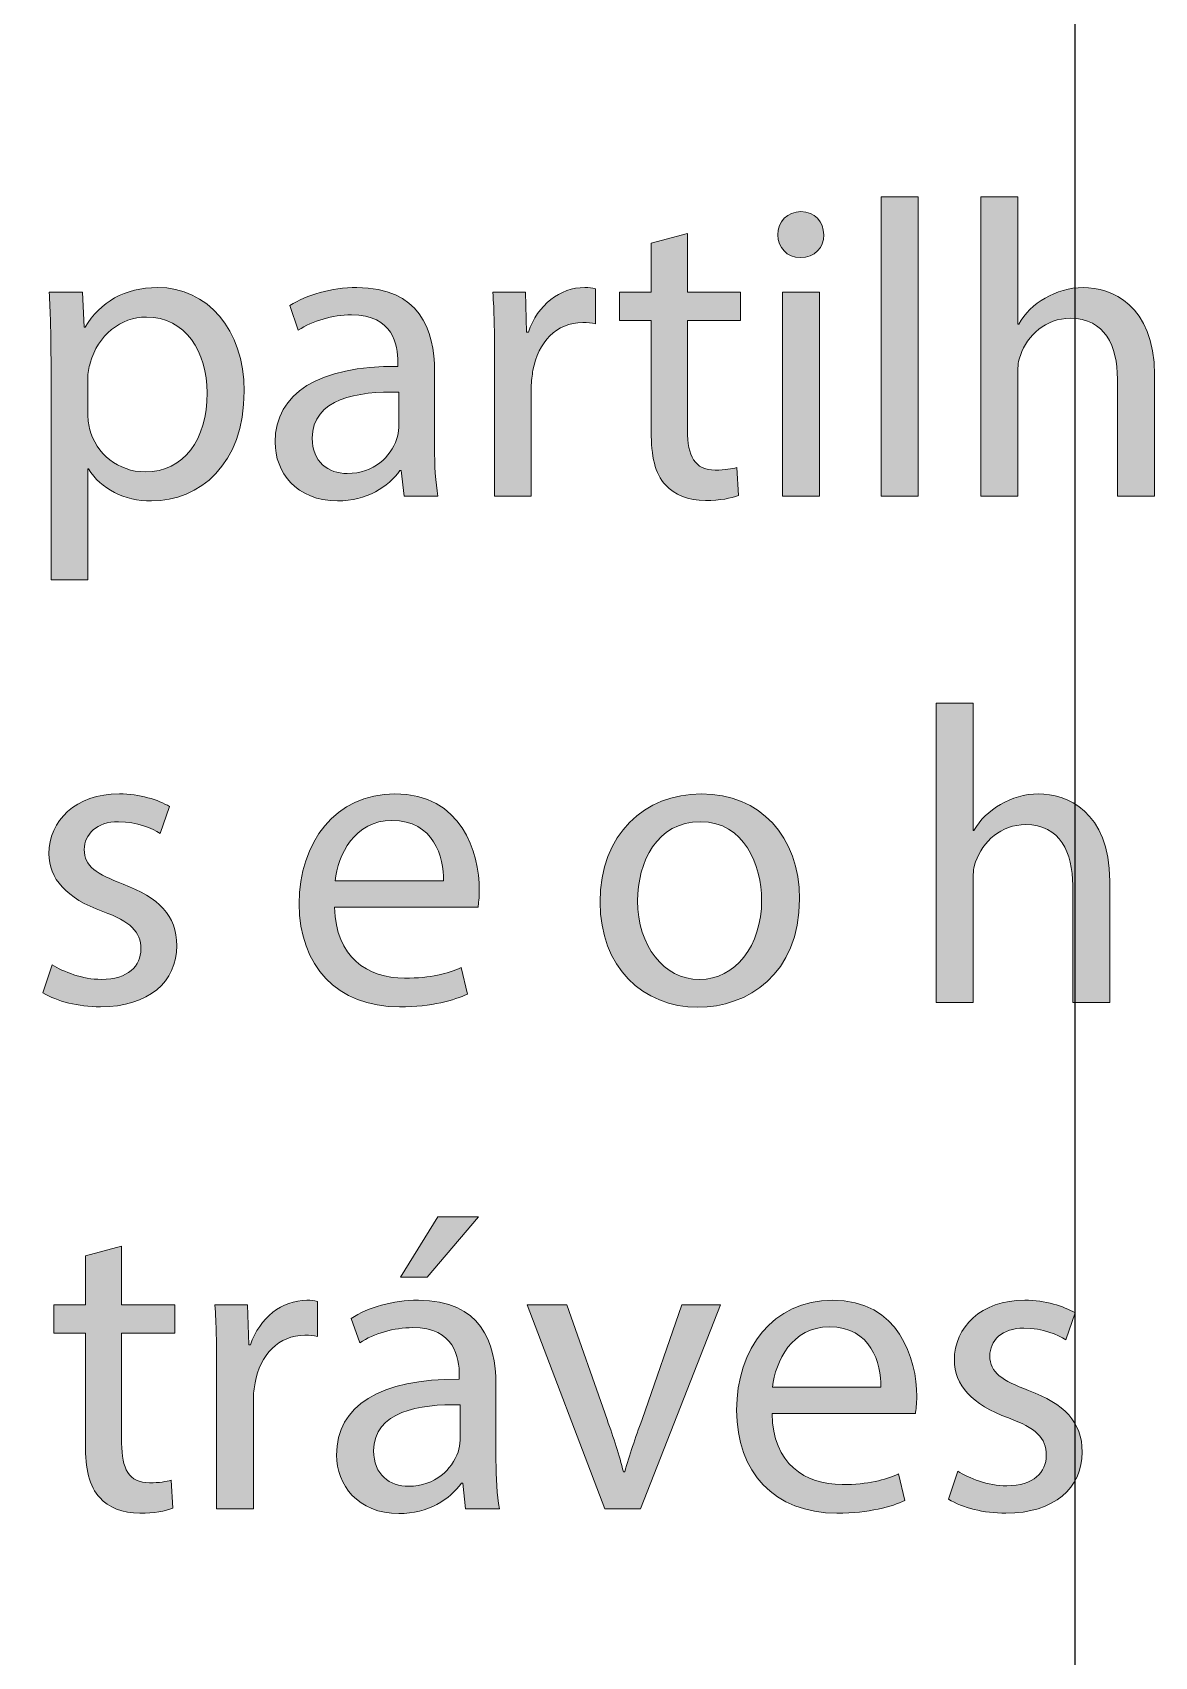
# Model space of a CAD drawing. Header units: inches. Extents: x -507 to 1392, y -754 to 68.
# Drawn here: x 656.26 to 682.85, y -323.64 to -285.15 of the extents above; entities that cross this region are included whole.
import ezdxf

# ---------------------------------------------------------------- set-up
doc = ezdxf.new("R2010")
doc.units = ezdxf.units.IN
doc.header["$MEASUREMENT"] = 0
doc.layers.add('back', color=7, linetype='Continuous')
picture_1 = doc.add_image_def('image69.png', size_in_pixel=(1129, 842))

# ---------------------------------------------------------------- blocks, each defined once
blk = doc.blocks.new('block 188')
at = {"layer": 'back'}
image = blk.add_image(picture_1, insert=(410, -466.684), size_in_units=(270.96, 202.08), dxfattribs=at)
blk = doc.blocks.new('block 192')
at = {"layer": 'back', "true_color": 0x231f20}
h = blk.add_hatch(color=250, dxfattribs=at)
h.dxf.hatch_style = 2
edge = h.paths.add_edge_path()
edge.add_spline(control_points=[(675.01, -289.944), (675.021, -290.244), (674.8, -290.484), (674.45, -290.484), (674.141, -290.484), (673.921, -290.244), (673.921, -289.944), (673.921, -289.635), (674.15, -289.395), (674.471, -289.395), (674.8, -289.395), (675.01, -289.635), (675.01, -289.944)], knot_values=[0, 0, 0, 0, 1, 1, 1, 2, 2, 2, 3, 3, 3, 4, 4, 4, 4], degree=3, periodic=1)
h.paths.add_polyline_path([(674.03, -296.141), (674.03, -291.304), (674.91, -291.304), (674.91, -296.141)])
h = blk.add_hatch(color=250, dxfattribs=at)
h.dxf.hatch_style = 2
h.paths.add_polyline_path([(676.37, -289.045), (677.25, -289.045), (677.25, -296.141), (676.37, -296.141)])
h = blk.add_hatch(color=250, dxfattribs=at)
h.dxf.hatch_style = 2
edge = h.paths.add_edge_path()
edge.add_spline(control_points=[(678.73, -289.045), (678.73, -289.045), (679.609, -289.045), (679.609, -289.045), (679.609, -289.045), (679.609, -292.063), (679.609, -292.063), (679.609, -292.063), (679.63, -292.063), (679.63, -292.063), (679.77, -291.813), (679.989, -291.594), (680.26, -291.444), (680.52, -291.294), (680.829, -291.194), (681.159, -291.194), (681.809, -291.194), (682.848, -291.594), (682.848, -293.263), (682.848, -293.263), (682.848, -296.141), (682.848, -296.141), (682.848, -296.141), (681.969, -296.141), (681.969, -296.141), (681.969, -296.141), (681.969, -293.363), (681.969, -293.363), (681.969, -292.583), (681.679, -291.923), (680.85, -291.923), (680.279, -291.923), (679.83, -292.323), (679.67, -292.803), (679.62, -292.923), (679.609, -293.053), (679.609, -293.223), (679.609, -293.223), (679.609, -296.141), (679.609, -296.141), (679.609, -296.141), (678.73, -296.141), (678.73, -296.141), (678.73, -296.141), (678.73, -289.045), (678.73, -289.045)], knot_values=[0, 0, 0, 0, 1, 1, 1, 2, 2, 2, 3, 3, 3, 4, 4, 4, 5, 5, 5, 6, 6, 6, 7, 7, 7, 8, 8, 8, 9, 9, 9, 10, 10, 10, 11, 11, 11, 12, 12, 12, 13, 13, 13, 14, 14, 14, 15, 15, 15, 15], degree=3, periodic=1)
h = blk.add_hatch(color=250, dxfattribs=at)
h.dxf.hatch_style = 2
edge = h.paths.add_edge_path()
edge.add_spline(control_points=[(671.78, -289.915), (671.78, -289.915), (671.78, -291.304), (671.78, -291.304), (671.78, -291.304), (673.039, -291.304), (673.039, -291.304), (673.039, -291.304), (673.039, -291.974), (673.039, -291.974), (673.039, -291.974), (671.78, -291.974), (671.78, -291.974), (671.78, -291.974), (671.78, -294.582), (671.78, -294.582), (671.78, -295.182), (671.95, -295.521), (672.439, -295.521), (672.67, -295.521), (672.84, -295.492), (672.949, -295.461), (672.949, -295.461), (672.989, -296.121), (672.989, -296.121), (672.819, -296.191), (672.55, -296.241), (672.21, -296.241), (671.8, -296.241), (671.47, -296.111), (671.261, -295.871), (671.011, -295.611), (670.921, -295.182), (670.921, -294.612), (670.921, -294.612), (670.921, -291.974), (670.921, -291.974), (670.921, -291.974), (670.171, -291.974), (670.171, -291.974), (670.171, -291.974), (670.171, -291.304), (670.171, -291.304), (670.171, -291.304), (670.921, -291.304), (670.921, -291.304), (670.921, -291.304), (670.921, -290.145), (670.921, -290.145), (670.921, -290.145), (671.78, -289.915), (671.78, -289.915)], knot_values=[0, 0, 0, 0, 1, 1, 1, 2, 2, 2, 3, 3, 3, 4, 4, 4, 5, 5, 5, 6, 6, 6, 7, 7, 7, 8, 8, 8, 9, 9, 9, 10, 10, 10, 11, 11, 11, 12, 12, 12, 13, 13, 13, 14, 14, 14, 15, 15, 15, 16, 16, 16, 17, 17, 17, 17], degree=3, periodic=1)
h = blk.add_hatch(color=250, dxfattribs=at)
h.dxf.hatch_style = 2
edge = h.paths.add_edge_path()
edge.add_spline(control_points=[(656.701, -292.883), (656.701, -292.263), (656.681, -291.764), (656.661, -291.304), (656.661, -291.304), (657.45, -291.304), (657.45, -291.304), (657.45, -291.304), (657.49, -292.133), (657.49, -292.133), (657.49, -292.133), (657.511, -292.133), (657.511, -292.133), (657.87, -291.543), (658.44, -291.194), (659.229, -291.194), (660.399, -291.194), (661.278, -292.183), (661.278, -293.652), (661.278, -295.392), (660.219, -296.251), (659.08, -296.251), (658.44, -296.251), (657.881, -295.971), (657.591, -295.492), (657.591, -295.492), (657.57, -295.492), (657.57, -295.492), (657.57, -295.492), (657.57, -298.12), (657.57, -298.12), (657.57, -298.12), (656.701, -298.12), (656.701, -298.12), (656.701, -298.12), (656.701, -292.883), (656.701, -292.883)], knot_values=[0, 0, 0, 0, 1, 1, 1, 2, 2, 2, 3, 3, 3, 4, 4, 4, 5, 5, 5, 6, 6, 6, 7, 7, 7, 8, 8, 8, 9, 9, 9, 10, 10, 10, 11, 11, 11, 12, 12, 12, 12], degree=3, periodic=1)
edge = h.paths.add_edge_path()
edge.add_spline(control_points=[(657.57, -294.172), (657.57, -294.302), (657.591, -294.422), (657.61, -294.532), (657.771, -295.142), (658.3, -295.562), (658.93, -295.562), (659.859, -295.562), (660.399, -294.802), (660.399, -293.692), (660.399, -292.723), (659.89, -291.894), (658.96, -291.894), (658.36, -291.894), (657.801, -292.323), (657.631, -292.983), (657.601, -293.093), (657.57, -293.223), (657.57, -293.343), (657.57, -293.343), (657.57, -294.172), (657.57, -294.172)], knot_values=[0, 0, 0, 0, 1, 1, 1, 2, 2, 2, 3, 3, 3, 4, 4, 4, 5, 5, 5, 6, 6, 6, 7, 7, 7, 7], degree=3, periodic=1)
h = blk.add_hatch(color=250, dxfattribs=at)
h.dxf.hatch_style = 2
edge = h.paths.add_edge_path()
edge.add_spline(control_points=[(665.069, -296.141), (665.069, -296.141), (665, -295.531), (665, -295.531), (665, -295.531), (664.97, -295.531), (664.97, -295.531), (664.7, -295.911), (664.18, -296.251), (663.49, -296.251), (662.511, -296.251), (662.011, -295.562), (662.011, -294.862), (662.011, -293.692), (663.051, -293.053), (664.92, -293.063), (664.92, -293.063), (664.92, -292.963), (664.92, -292.963), (664.92, -292.563), (664.81, -291.843), (663.82, -291.843), (663.37, -291.843), (662.9, -291.983), (662.561, -292.203), (662.561, -292.203), (662.361, -291.624), (662.361, -291.624), (662.761, -291.364), (663.341, -291.194), (663.95, -291.194), (665.43, -291.194), (665.789, -292.203), (665.789, -293.173), (665.789, -293.173), (665.789, -294.982), (665.789, -294.982), (665.789, -295.401), (665.81, -295.812), (665.869, -296.141), (665.869, -296.141), (665.069, -296.141), (665.069, -296.141)], knot_values=[0, 0, 0, 0, 1, 1, 1, 2, 2, 2, 3, 3, 3, 4, 4, 4, 5, 5, 5, 6, 6, 6, 7, 7, 7, 8, 8, 8, 9, 9, 9, 10, 10, 10, 11, 11, 11, 12, 12, 12, 13, 13, 13, 14, 14, 14, 14], degree=3, periodic=1)
edge = h.paths.add_edge_path()
edge.add_spline(control_points=[(664.939, -293.672), (663.98, -293.652), (662.891, -293.822), (662.891, -294.762), (662.891, -295.332), (663.271, -295.602), (663.721, -295.602), (664.35, -295.602), (664.75, -295.202), (664.89, -294.792), (664.92, -294.702), (664.939, -294.602), (664.939, -294.512), (664.939, -294.512), (664.939, -293.672), (664.939, -293.672)], knot_values=[0, 0, 0, 0, 1, 1, 1, 2, 2, 2, 3, 3, 3, 4, 4, 4, 5, 5, 5, 5], degree=3, periodic=1)
h = blk.add_hatch(color=250, dxfattribs=at)
h.dxf.hatch_style = 2
edge = h.paths.add_edge_path()
edge.add_spline(control_points=[(667.211, -292.813), (667.211, -292.243), (667.201, -291.753), (667.171, -291.304), (667.171, -291.304), (667.94, -291.304), (667.94, -291.304), (667.94, -291.304), (667.971, -292.253), (667.971, -292.253), (667.971, -292.253), (668.011, -292.253), (668.011, -292.253), (668.23, -291.604), (668.76, -291.194), (669.35, -291.194), (669.449, -291.194), (669.52, -291.204), (669.6, -291.224), (669.6, -291.224), (669.6, -292.053), (669.6, -292.053), (669.51, -292.033), (669.42, -292.023), (669.3, -292.023), (668.68, -292.023), (668.24, -292.493), (668.12, -293.153), (668.101, -293.272), (668.08, -293.413), (668.08, -293.562), (668.08, -293.562), (668.08, -296.141), (668.08, -296.141), (668.08, -296.141), (667.211, -296.141), (667.211, -296.141), (667.211, -296.141), (667.211, -292.813), (667.211, -292.813)], knot_values=[0, 0, 0, 0, 1, 1, 1, 2, 2, 2, 3, 3, 3, 4, 4, 4, 5, 5, 5, 6, 6, 6, 7, 7, 7, 8, 8, 8, 9, 9, 9, 10, 10, 10, 11, 11, 11, 12, 12, 12, 13, 13, 13, 13], degree=3, periodic=1)
h = blk.add_hatch(color=250, dxfattribs=at)
h.dxf.hatch_style = 2
edge = h.paths.add_edge_path()
edge.add_spline(control_points=[(677.671, -301.045), (677.671, -301.045), (678.55, -301.045), (678.55, -301.045), (678.55, -301.045), (678.55, -304.063), (678.55, -304.063), (678.55, -304.063), (678.57, -304.063), (678.57, -304.063), (678.71, -303.813), (678.93, -303.594), (679.2, -303.444), (679.46, -303.294), (679.77, -303.194), (680.1, -303.194), (680.749, -303.194), (681.788, -303.594), (681.788, -305.263), (681.788, -305.263), (681.788, -308.141), (681.788, -308.141), (681.788, -308.141), (680.909, -308.141), (680.909, -308.141), (680.909, -308.141), (680.909, -305.363), (680.909, -305.363), (680.909, -304.583), (680.619, -303.923), (679.79, -303.923), (679.22, -303.923), (678.771, -304.323), (678.61, -304.803), (678.561, -304.923), (678.55, -305.053), (678.55, -305.223), (678.55, -305.223), (678.55, -308.141), (678.55, -308.141), (678.55, -308.141), (677.671, -308.141), (677.671, -308.141), (677.671, -308.141), (677.671, -301.045), (677.671, -301.045)], knot_values=[0, 0, 0, 0, 1, 1, 1, 2, 2, 2, 3, 3, 3, 4, 4, 4, 5, 5, 5, 6, 6, 6, 7, 7, 7, 8, 8, 8, 9, 9, 9, 10, 10, 10, 11, 11, 11, 12, 12, 12, 13, 13, 13, 14, 14, 14, 15, 15, 15, 15], degree=3, periodic=1)
h = blk.add_hatch(color=250, dxfattribs=at)
h.dxf.hatch_style = 2
edge = h.paths.add_edge_path()
edge.add_spline(control_points=[(656.731, -307.242), (656.991, -307.412), (657.45, -307.591), (657.891, -307.591), (658.53, -307.591), (658.83, -307.271), (658.83, -306.872), (658.83, -306.452), (658.58, -306.222), (657.931, -305.982), (657.061, -305.672), (656.651, -305.193), (656.651, -304.613), (656.651, -303.833), (657.28, -303.194), (658.32, -303.194), (658.81, -303.194), (659.239, -303.334), (659.51, -303.494), (659.51, -303.494), (659.29, -304.133), (659.29, -304.133), (659.1, -304.013), (658.75, -303.854), (658.3, -303.854), (657.78, -303.854), (657.49, -304.153), (657.49, -304.513), (657.49, -304.913), (657.78, -305.093), (658.41, -305.333), (659.25, -305.652), (659.68, -306.072), (659.68, -306.792), (659.68, -307.642), (659.02, -308.241), (657.87, -308.241), (657.341, -308.241), (656.851, -308.111), (656.511, -307.911), (656.511, -307.911), (656.731, -307.242), (656.731, -307.242)], knot_values=[0, 0, 0, 0, 1, 1, 1, 2, 2, 2, 3, 3, 3, 4, 4, 4, 5, 5, 5, 6, 6, 6, 7, 7, 7, 8, 8, 8, 9, 9, 9, 10, 10, 10, 11, 11, 11, 12, 12, 12, 13, 13, 13, 14, 14, 14, 14], degree=3, periodic=1)
h = blk.add_hatch(color=250, dxfattribs=at)
h.dxf.hatch_style = 2
edge = h.paths.add_edge_path()
edge.add_spline(control_points=[(663.421, -305.882), (663.44, -307.072), (664.2, -307.562), (665.08, -307.562), (665.71, -307.562), (666.089, -307.452), (666.419, -307.312), (666.419, -307.312), (666.569, -307.941), (666.569, -307.941), (666.259, -308.081), (665.729, -308.241), (664.96, -308.241), (663.471, -308.241), (662.581, -307.262), (662.581, -305.802), (662.581, -304.343), (663.44, -303.194), (664.85, -303.194), (666.429, -303.194), (666.849, -304.583), (666.849, -305.473), (666.849, -305.652), (666.829, -305.792), (666.819, -305.882), (666.819, -305.882), (663.421, -305.882), (663.421, -305.882)], knot_values=[0, 0, 0, 0, 1, 1, 1, 2, 2, 2, 3, 3, 3, 4, 4, 4, 5, 5, 5, 6, 6, 6, 7, 7, 7, 8, 8, 8, 9, 9, 9, 9], degree=3, periodic=1)
edge = h.paths.add_edge_path()
edge.add_spline(control_points=[(665.999, -305.253), (666.01, -304.693), (665.77, -303.824), (664.78, -303.824), (663.891, -303.824), (663.501, -304.643), (663.431, -305.253), (663.431, -305.253), (665.999, -305.253), (665.999, -305.253)], knot_values=[0, 0, 0, 0, 1, 1, 1, 2, 2, 2, 3, 3, 3, 3], degree=3, periodic=1)
h = blk.add_hatch(color=250, dxfattribs=at)
h.dxf.hatch_style = 2
edge = h.paths.add_edge_path()
edge.add_spline(control_points=[(674.438, -305.683), (674.438, -307.472), (673.199, -308.251), (672.03, -308.251), (670.721, -308.251), (669.711, -307.292), (669.711, -305.762), (669.711, -304.143), (670.771, -303.194), (672.109, -303.194), (673.499, -303.194), (674.438, -304.203), (674.438, -305.683)], knot_values=[0, 0, 0, 0, 1, 1, 1, 2, 2, 2, 3, 3, 3, 4, 4, 4, 4], degree=3, periodic=1)
edge = h.paths.add_edge_path()
edge.add_spline(control_points=[(670.601, -305.732), (670.601, -306.792), (671.21, -307.591), (672.069, -307.591), (672.909, -307.591), (673.539, -306.802), (673.539, -305.712), (673.539, -304.893), (673.129, -303.854), (672.09, -303.854), (671.051, -303.854), (670.601, -304.813), (670.601, -305.732)], knot_values=[0, 0, 0, 0, 1, 1, 1, 2, 2, 2, 3, 3, 3, 4, 4, 4, 4], degree=3, periodic=1)
h = blk.add_hatch(color=250, dxfattribs=at)
h.dxf.hatch_style = 2
edge = h.paths.add_edge_path()
edge.add_spline(control_points=[(666.524, -320.141), (666.524, -320.141), (666.455, -319.531), (666.455, -319.531), (666.455, -319.531), (666.425, -319.531), (666.425, -319.531), (666.155, -319.911), (665.635, -320.251), (664.945, -320.251), (663.966, -320.251), (663.466, -319.562), (663.466, -318.862), (663.466, -317.692), (664.506, -317.053), (666.375, -317.063), (666.375, -317.063), (666.375, -316.963), (666.375, -316.963), (666.375, -316.563), (666.265, -315.843), (665.275, -315.843), (664.825, -315.843), (664.355, -315.983), (664.016, -316.203), (664.016, -316.203), (663.816, -315.624), (663.816, -315.624), (664.216, -315.364), (664.796, -315.194), (665.405, -315.194), (666.885, -315.194), (667.244, -316.203), (667.244, -317.173), (667.244, -317.173), (667.244, -318.982), (667.244, -318.982), (667.244, -319.401), (667.265, -319.812), (667.324, -320.141), (667.324, -320.141), (666.524, -320.141), (666.524, -320.141)], knot_values=[0, 0, 0, 0, 1, 1, 1, 2, 2, 2, 3, 3, 3, 4, 4, 4, 5, 5, 5, 6, 6, 6, 7, 7, 7, 8, 8, 8, 9, 9, 9, 10, 10, 10, 11, 11, 11, 12, 12, 12, 13, 13, 13, 14, 14, 14, 14], degree=3, periodic=1)
edge = h.paths.add_edge_path()
edge.add_spline(control_points=[(666.395, -317.672), (665.436, -317.652), (664.346, -317.822), (664.346, -318.762), (664.346, -319.332), (664.726, -319.602), (665.176, -319.602), (665.805, -319.602), (666.205, -319.202), (666.345, -318.792), (666.375, -318.702), (666.395, -318.602), (666.395, -318.512), (666.395, -318.512), (666.395, -317.672), (666.395, -317.672)], knot_values=[0, 0, 0, 0, 1, 1, 1, 2, 2, 2, 3, 3, 3, 4, 4, 4, 5, 5, 5, 5], degree=3, periodic=1)
h.paths.add_polyline_path([(666.834, -313.215), (665.615, -314.644), (664.985, -314.644), (665.865, -313.215)])
h = blk.add_hatch(color=250, dxfattribs=at)
h.dxf.hatch_style = 2
edge = h.paths.add_edge_path()
edge.add_spline(control_points=[(658.375, -313.915), (658.375, -313.915), (658.375, -315.304), (658.375, -315.304), (658.375, -315.304), (659.635, -315.304), (659.635, -315.304), (659.635, -315.304), (659.635, -315.974), (659.635, -315.974), (659.635, -315.974), (658.375, -315.974), (658.375, -315.974), (658.375, -315.974), (658.375, -318.582), (658.375, -318.582), (658.375, -319.182), (658.545, -319.521), (659.035, -319.521), (659.265, -319.521), (659.435, -319.492), (659.545, -319.461), (659.545, -319.461), (659.585, -320.121), (659.585, -320.121), (659.415, -320.191), (659.145, -320.241), (658.805, -320.241), (658.396, -320.241), (658.065, -320.111), (657.855, -319.871), (657.605, -319.611), (657.516, -319.182), (657.516, -318.612), (657.516, -318.612), (657.516, -315.974), (657.516, -315.974), (657.516, -315.974), (656.766, -315.974), (656.766, -315.974), (656.766, -315.974), (656.766, -315.304), (656.766, -315.304), (656.766, -315.304), (657.516, -315.304), (657.516, -315.304), (657.516, -315.304), (657.516, -314.145), (657.516, -314.145), (657.516, -314.145), (658.375, -313.915), (658.375, -313.915)], knot_values=[0, 0, 0, 0, 1, 1, 1, 2, 2, 2, 3, 3, 3, 4, 4, 4, 5, 5, 5, 6, 6, 6, 7, 7, 7, 8, 8, 8, 9, 9, 9, 10, 10, 10, 11, 11, 11, 12, 12, 12, 13, 13, 13, 14, 14, 14, 15, 15, 15, 16, 16, 16, 17, 17, 17, 17], degree=3, periodic=1)
h = blk.add_hatch(color=250, dxfattribs=at)
h.dxf.hatch_style = 2
edge = h.paths.add_edge_path()
edge.add_spline(control_points=[(660.626, -316.813), (660.626, -316.243), (660.616, -315.753), (660.586, -315.304), (660.586, -315.304), (661.355, -315.304), (661.355, -315.304), (661.355, -315.304), (661.386, -316.253), (661.386, -316.253), (661.386, -316.253), (661.426, -316.253), (661.426, -316.253), (661.646, -315.604), (662.175, -315.194), (662.765, -315.194), (662.864, -315.194), (662.935, -315.204), (663.015, -315.224), (663.015, -315.224), (663.015, -316.053), (663.015, -316.053), (662.925, -316.033), (662.835, -316.023), (662.715, -316.023), (662.095, -316.023), (661.655, -316.493), (661.535, -317.153), (661.516, -317.272), (661.495, -317.413), (661.495, -317.562), (661.495, -317.562), (661.495, -320.141), (661.495, -320.141), (661.495, -320.141), (660.626, -320.141), (660.626, -320.141), (660.626, -320.141), (660.626, -316.813), (660.626, -316.813)], knot_values=[0, 0, 0, 0, 1, 1, 1, 2, 2, 2, 3, 3, 3, 4, 4, 4, 5, 5, 5, 6, 6, 6, 7, 7, 7, 8, 8, 8, 9, 9, 9, 10, 10, 10, 11, 11, 11, 12, 12, 12, 13, 13, 13, 13], degree=3, periodic=1)
h = blk.add_hatch(color=250, dxfattribs=at)
h.dxf.hatch_style = 2
edge = h.paths.add_edge_path()
edge.add_spline(control_points=[(673.785, -317.882), (673.806, -319.072), (674.565, -319.562), (675.444, -319.562), (676.074, -319.562), (676.454, -319.452), (676.784, -319.312), (676.784, -319.312), (676.934, -319.941), (676.934, -319.941), (676.624, -320.081), (676.094, -320.241), (675.324, -320.241), (673.836, -320.241), (672.946, -319.262), (672.946, -317.802), (672.946, -316.343), (673.806, -315.194), (675.215, -315.194), (676.794, -315.194), (677.214, -316.583), (677.214, -317.473), (677.214, -317.652), (677.193, -317.792), (677.184, -317.882), (677.184, -317.882), (673.785, -317.882), (673.785, -317.882)], knot_values=[0, 0, 0, 0, 1, 1, 1, 2, 2, 2, 3, 3, 3, 4, 4, 4, 5, 5, 5, 6, 6, 6, 7, 7, 7, 8, 8, 8, 9, 9, 9, 9], degree=3, periodic=1)
edge = h.paths.add_edge_path()
edge.add_spline(control_points=[(676.364, -317.253), (676.374, -316.693), (676.134, -315.824), (675.145, -315.824), (674.255, -315.824), (673.865, -316.643), (673.796, -317.253), (673.796, -317.253), (676.364, -317.253), (676.364, -317.253)], knot_values=[0, 0, 0, 0, 1, 1, 1, 2, 2, 2, 3, 3, 3, 3], degree=3, periodic=1)
h = blk.add_hatch(color=250, dxfattribs=at)
h.dxf.hatch_style = 2
edge = h.paths.add_edge_path()
edge.add_spline(control_points=[(678.186, -319.242), (678.445, -319.412), (678.905, -319.591), (679.345, -319.591), (679.984, -319.591), (680.284, -319.271), (680.284, -318.872), (680.284, -318.452), (680.034, -318.222), (679.385, -317.982), (678.516, -317.672), (678.105, -317.193), (678.105, -316.613), (678.105, -315.833), (678.735, -315.194), (679.774, -315.194), (680.265, -315.194), (680.694, -315.334), (680.964, -315.494), (680.964, -315.494), (680.744, -316.133), (680.744, -316.133), (680.555, -316.013), (680.204, -315.854), (679.755, -315.854), (679.235, -315.854), (678.945, -316.153), (678.945, -316.513), (678.945, -316.913), (679.235, -317.093), (679.864, -317.333), (680.704, -317.652), (681.134, -318.072), (681.134, -318.792), (681.134, -319.642), (680.475, -320.241), (679.325, -320.241), (678.795, -320.241), (678.306, -320.111), (677.966, -319.911), (677.966, -319.911), (678.186, -319.242), (678.186, -319.242)], knot_values=[0, 0, 0, 0, 1, 1, 1, 2, 2, 2, 3, 3, 3, 4, 4, 4, 5, 5, 5, 6, 6, 6, 7, 7, 7, 8, 8, 8, 9, 9, 9, 10, 10, 10, 11, 11, 11, 12, 12, 12, 13, 13, 13, 14, 14, 14, 14], degree=3, periodic=1)
h = blk.add_hatch(color=250, dxfattribs=at)
h.dxf.hatch_style = 2
edge = h.paths.add_edge_path()
edge.add_spline(control_points=[(668.926, -315.304), (668.926, -315.304), (669.875, -318.022), (669.875, -318.022), (670.035, -318.462), (670.165, -318.862), (670.265, -319.262), (670.265, -319.262), (670.295, -319.262), (670.295, -319.262), (670.405, -318.862), (670.545, -318.462), (670.705, -318.022), (670.705, -318.022), (671.645, -315.304), (671.645, -315.304), (671.645, -315.304), (672.563, -315.304), (672.563, -315.304), (672.563, -315.304), (670.665, -320.141), (670.665, -320.141), (670.665, -320.141), (669.825, -320.141), (669.825, -320.141), (669.825, -320.141), (667.986, -315.304), (667.986, -315.304), (667.986, -315.304), (668.926, -315.304), (668.926, -315.304)], knot_values=[0, 0, 0, 0, 1, 1, 1, 2, 2, 2, 3, 3, 3, 4, 4, 4, 5, 5, 5, 6, 6, 6, 7, 7, 7, 8, 8, 8, 9, 9, 9, 10, 10, 10, 10], degree=3, periodic=1)
at = {"layer": 'back', "lineweight": 0}
for points in [[(676.37, -289.045), (677.25, -289.045), (677.25, -296.141), (676.37, -296.141), (676.37, -289.045)], [(674.03, -296.141), (674.03, -291.304), (674.91, -291.304), (674.91, -296.141), (674.03, -296.141)], [(666.834, -313.215), (665.615, -314.644), (664.985, -314.644), (665.865, -313.215), (666.834, -313.215)]]:
    blk.add_lwpolyline(points, dxfattribs=at)
for points, knots in [([(675.01, -289.944), (675.021, -290.244), (674.8, -290.484), (674.45, -290.484), (674.141, -290.484), (673.921, -290.244), (673.921, -289.944), (673.921, -289.635), (674.15, -289.395), (674.471, -289.395), (674.8, -289.395), (675.01, -289.635), (675.01, -289.944)], [0, 0, 0, 0, 1, 1, 1, 2, 2, 2, 3, 3, 3, 4, 4, 4, 4]), ([(678.73, -289.045), (678.73, -289.045), (679.609, -289.045), (679.609, -289.045), (679.609, -289.045), (679.609, -292.063), (679.609, -292.063), (679.609, -292.063), (679.63, -292.063), (679.63, -292.063), (679.77, -291.813), (679.989, -291.594), (680.26, -291.444), (680.52, -291.294), (680.829, -291.194), (681.159, -291.194), (681.809, -291.194), (682.848, -291.594), (682.848, -293.263), (682.848, -293.263), (682.848, -296.141), (682.848, -296.141), (682.848, -296.141), (681.969, -296.141), (681.969, -296.141), (681.969, -296.141), (681.969, -293.363), (681.969, -293.363), (681.969, -292.583), (681.679, -291.923), (680.85, -291.923), (680.279, -291.923), (679.83, -292.323), (679.67, -292.803), (679.62, -292.923), (679.609, -293.053), (679.609, -293.223), (679.609, -293.223), (679.609, -296.141), (679.609, -296.141), (679.609, -296.141), (678.73, -296.141), (678.73, -296.141), (678.73, -296.141), (678.73, -289.045), (678.73, -289.045)], [0, 0, 0, 0, 1, 1, 1, 2, 2, 2, 3, 3, 3, 4, 4, 4, 5, 5, 5, 6, 6, 6, 7, 7, 7, 8, 8, 8, 9, 9, 9, 10, 10, 10, 11, 11, 11, 12, 12, 12, 13, 13, 13, 14, 14, 14, 15, 15, 15, 15]), ([(671.78, -289.915), (671.78, -289.915), (671.78, -291.304), (671.78, -291.304), (671.78, -291.304), (673.039, -291.304), (673.039, -291.304), (673.039, -291.304), (673.039, -291.974), (673.039, -291.974), (673.039, -291.974), (671.78, -291.974), (671.78, -291.974), (671.78, -291.974), (671.78, -294.582), (671.78, -294.582), (671.78, -295.182), (671.95, -295.521), (672.439, -295.521), (672.67, -295.521), (672.84, -295.492), (672.949, -295.461), (672.949, -295.461), (672.989, -296.121), (672.989, -296.121), (672.819, -296.191), (672.55, -296.241), (672.21, -296.241), (671.8, -296.241), (671.47, -296.111), (671.261, -295.871), (671.011, -295.611), (670.921, -295.182), (670.921, -294.612), (670.921, -294.612), (670.921, -291.974), (670.921, -291.974), (670.921, -291.974), (670.171, -291.974), (670.171, -291.974), (670.171, -291.974), (670.171, -291.304), (670.171, -291.304), (670.171, -291.304), (670.921, -291.304), (670.921, -291.304), (670.921, -291.304), (670.921, -290.145), (670.921, -290.145), (670.921, -290.145), (671.78, -289.915), (671.78, -289.915)], [0, 0, 0, 0, 1, 1, 1, 2, 2, 2, 3, 3, 3, 4, 4, 4, 5, 5, 5, 6, 6, 6, 7, 7, 7, 8, 8, 8, 9, 9, 9, 10, 10, 10, 11, 11, 11, 12, 12, 12, 13, 13, 13, 14, 14, 14, 15, 15, 15, 16, 16, 16, 17, 17, 17, 17]), ([(656.701, -292.883), (656.701, -292.263), (656.681, -291.764), (656.661, -291.304), (656.661, -291.304), (657.45, -291.304), (657.45, -291.304), (657.45, -291.304), (657.49, -292.133), (657.49, -292.133), (657.49, -292.133), (657.511, -292.133), (657.511, -292.133), (657.87, -291.543), (658.44, -291.194), (659.229, -291.194), (660.399, -291.194), (661.278, -292.183), (661.278, -293.652), (661.278, -295.392), (660.219, -296.251), (659.08, -296.251), (658.44, -296.251), (657.881, -295.971), (657.591, -295.492), (657.591, -295.492), (657.57, -295.492), (657.57, -295.492), (657.57, -295.492), (657.57, -298.12), (657.57, -298.12), (657.57, -298.12), (656.701, -298.12), (656.701, -298.12), (656.701, -298.12), (656.701, -292.883), (656.701, -292.883)], [0, 0, 0, 0, 1, 1, 1, 2, 2, 2, 3, 3, 3, 4, 4, 4, 5, 5, 5, 6, 6, 6, 7, 7, 7, 8, 8, 8, 9, 9, 9, 10, 10, 10, 11, 11, 11, 12, 12, 12, 12]), ([(665.069, -296.141), (665.069, -296.141), (665, -295.531), (665, -295.531), (665, -295.531), (664.97, -295.531), (664.97, -295.531), (664.7, -295.911), (664.18, -296.251), (663.49, -296.251), (662.511, -296.251), (662.011, -295.562), (662.011, -294.862), (662.011, -293.692), (663.051, -293.053), (664.92, -293.063), (664.92, -293.063), (664.92, -292.963), (664.92, -292.963), (664.92, -292.563), (664.81, -291.843), (663.82, -291.843), (663.37, -291.843), (662.9, -291.983), (662.561, -292.203), (662.561, -292.203), (662.361, -291.624), (662.361, -291.624), (662.761, -291.364), (663.341, -291.194), (663.95, -291.194), (665.43, -291.194), (665.789, -292.203), (665.789, -293.173), (665.789, -293.173), (665.789, -294.982), (665.789, -294.982), (665.789, -295.401), (665.81, -295.812), (665.869, -296.141), (665.869, -296.141), (665.069, -296.141), (665.069, -296.141)], [0, 0, 0, 0, 1, 1, 1, 2, 2, 2, 3, 3, 3, 4, 4, 4, 5, 5, 5, 6, 6, 6, 7, 7, 7, 8, 8, 8, 9, 9, 9, 10, 10, 10, 11, 11, 11, 12, 12, 12, 13, 13, 13, 14, 14, 14, 14]), ([(667.211, -292.813), (667.211, -292.243), (667.201, -291.753), (667.171, -291.304), (667.171, -291.304), (667.94, -291.304), (667.94, -291.304), (667.94, -291.304), (667.971, -292.253), (667.971, -292.253), (667.971, -292.253), (668.011, -292.253), (668.011, -292.253), (668.23, -291.604), (668.76, -291.194), (669.35, -291.194), (669.449, -291.194), (669.52, -291.204), (669.6, -291.224), (669.6, -291.224), (669.6, -292.053), (669.6, -292.053), (669.51, -292.033), (669.42, -292.023), (669.3, -292.023), (668.68, -292.023), (668.24, -292.493), (668.12, -293.153), (668.101, -293.272), (668.08, -293.413), (668.08, -293.562), (668.08, -293.562), (668.08, -296.141), (668.08, -296.141), (668.08, -296.141), (667.211, -296.141), (667.211, -296.141), (667.211, -296.141), (667.211, -292.813), (667.211, -292.813)], [0, 0, 0, 0, 1, 1, 1, 2, 2, 2, 3, 3, 3, 4, 4, 4, 5, 5, 5, 6, 6, 6, 7, 7, 7, 8, 8, 8, 9, 9, 9, 10, 10, 10, 11, 11, 11, 12, 12, 12, 13, 13, 13, 13]), ([(657.57, -294.172), (657.57, -294.302), (657.591, -294.422), (657.61, -294.532), (657.771, -295.142), (658.3, -295.562), (658.93, -295.562), (659.859, -295.562), (660.399, -294.802), (660.399, -293.692), (660.399, -292.723), (659.89, -291.894), (658.96, -291.894), (658.36, -291.894), (657.801, -292.323), (657.631, -292.983), (657.601, -293.093), (657.57, -293.223), (657.57, -293.343), (657.57, -293.343), (657.57, -294.172), (657.57, -294.172)], [0, 0, 0, 0, 1, 1, 1, 2, 2, 2, 3, 3, 3, 4, 4, 4, 5, 5, 5, 6, 6, 6, 7, 7, 7, 7]), ([(664.939, -293.672), (663.98, -293.652), (662.891, -293.822), (662.891, -294.762), (662.891, -295.332), (663.271, -295.602), (663.721, -295.602), (664.35, -295.602), (664.75, -295.202), (664.89, -294.792), (664.92, -294.702), (664.939, -294.602), (664.939, -294.512), (664.939, -294.512), (664.939, -293.672), (664.939, -293.672)], [0, 0, 0, 0, 1, 1, 1, 2, 2, 2, 3, 3, 3, 4, 4, 4, 5, 5, 5, 5]), ([(677.671, -301.045), (677.671, -301.045), (678.55, -301.045), (678.55, -301.045), (678.55, -301.045), (678.55, -304.063), (678.55, -304.063), (678.55, -304.063), (678.57, -304.063), (678.57, -304.063), (678.71, -303.813), (678.93, -303.594), (679.2, -303.444), (679.46, -303.294), (679.77, -303.194), (680.1, -303.194), (680.749, -303.194), (681.788, -303.594), (681.788, -305.263), (681.788, -305.263), (681.788, -308.141), (681.788, -308.141), (681.788, -308.141), (680.909, -308.141), (680.909, -308.141), (680.909, -308.141), (680.909, -305.363), (680.909, -305.363), (680.909, -304.583), (680.619, -303.923), (679.79, -303.923), (679.22, -303.923), (678.771, -304.323), (678.61, -304.803), (678.561, -304.923), (678.55, -305.053), (678.55, -305.223), (678.55, -305.223), (678.55, -308.141), (678.55, -308.141), (678.55, -308.141), (677.671, -308.141), (677.671, -308.141), (677.671, -308.141), (677.671, -301.045), (677.671, -301.045)], [0, 0, 0, 0, 1, 1, 1, 2, 2, 2, 3, 3, 3, 4, 4, 4, 5, 5, 5, 6, 6, 6, 7, 7, 7, 8, 8, 8, 9, 9, 9, 10, 10, 10, 11, 11, 11, 12, 12, 12, 13, 13, 13, 14, 14, 14, 15, 15, 15, 15]), ([(656.731, -307.242), (656.991, -307.412), (657.45, -307.591), (657.891, -307.591), (658.53, -307.591), (658.83, -307.271), (658.83, -306.872), (658.83, -306.452), (658.58, -306.222), (657.931, -305.982), (657.061, -305.672), (656.651, -305.193), (656.651, -304.613), (656.651, -303.833), (657.28, -303.194), (658.32, -303.194), (658.81, -303.194), (659.239, -303.334), (659.51, -303.494), (659.51, -303.494), (659.29, -304.133), (659.29, -304.133), (659.1, -304.013), (658.75, -303.854), (658.3, -303.854), (657.78, -303.854), (657.49, -304.153), (657.49, -304.513), (657.49, -304.913), (657.78, -305.093), (658.41, -305.333), (659.25, -305.652), (659.68, -306.072), (659.68, -306.792), (659.68, -307.642), (659.02, -308.241), (657.87, -308.241), (657.341, -308.241), (656.851, -308.111), (656.511, -307.911), (656.511, -307.911), (656.731, -307.242), (656.731, -307.242)], [0, 0, 0, 0, 1, 1, 1, 2, 2, 2, 3, 3, 3, 4, 4, 4, 5, 5, 5, 6, 6, 6, 7, 7, 7, 8, 8, 8, 9, 9, 9, 10, 10, 10, 11, 11, 11, 12, 12, 12, 13, 13, 13, 14, 14, 14, 14]), ([(663.421, -305.882), (663.44, -307.072), (664.2, -307.562), (665.08, -307.562), (665.71, -307.562), (666.089, -307.452), (666.419, -307.312), (666.419, -307.312), (666.569, -307.941), (666.569, -307.941), (666.259, -308.081), (665.729, -308.241), (664.96, -308.241), (663.471, -308.241), (662.581, -307.262), (662.581, -305.802), (662.581, -304.343), (663.44, -303.194), (664.85, -303.194), (666.429, -303.194), (666.849, -304.583), (666.849, -305.473), (666.849, -305.652), (666.829, -305.792), (666.819, -305.882), (666.819, -305.882), (663.421, -305.882), (663.421, -305.882)], [0, 0, 0, 0, 1, 1, 1, 2, 2, 2, 3, 3, 3, 4, 4, 4, 5, 5, 5, 6, 6, 6, 7, 7, 7, 8, 8, 8, 9, 9, 9, 9]), ([(674.438, -305.683), (674.438, -307.472), (673.199, -308.251), (672.03, -308.251), (670.721, -308.251), (669.711, -307.292), (669.711, -305.762), (669.711, -304.143), (670.771, -303.194), (672.109, -303.194), (673.499, -303.194), (674.438, -304.203), (674.438, -305.683)], [0, 0, 0, 0, 1, 1, 1, 2, 2, 2, 3, 3, 3, 4, 4, 4, 4]), ([(665.999, -305.253), (666.01, -304.693), (665.77, -303.824), (664.78, -303.824), (663.891, -303.824), (663.501, -304.643), (663.431, -305.253), (663.431, -305.253), (665.999, -305.253), (665.999, -305.253)], [0, 0, 0, 0, 1, 1, 1, 2, 2, 2, 3, 3, 3, 3]), ([(670.601, -305.732), (670.601, -306.792), (671.21, -307.591), (672.069, -307.591), (672.909, -307.591), (673.539, -306.802), (673.539, -305.712), (673.539, -304.893), (673.129, -303.854), (672.09, -303.854), (671.051, -303.854), (670.601, -304.813), (670.601, -305.732)], [0, 0, 0, 0, 1, 1, 1, 2, 2, 2, 3, 3, 3, 4, 4, 4, 4]), ([(658.375, -313.915), (658.375, -313.915), (658.375, -315.304), (658.375, -315.304), (658.375, -315.304), (659.635, -315.304), (659.635, -315.304), (659.635, -315.304), (659.635, -315.974), (659.635, -315.974), (659.635, -315.974), (658.375, -315.974), (658.375, -315.974), (658.375, -315.974), (658.375, -318.582), (658.375, -318.582), (658.375, -319.182), (658.545, -319.521), (659.035, -319.521), (659.265, -319.521), (659.435, -319.492), (659.545, -319.461), (659.545, -319.461), (659.585, -320.121), (659.585, -320.121), (659.415, -320.191), (659.145, -320.241), (658.805, -320.241), (658.396, -320.241), (658.065, -320.111), (657.855, -319.871), (657.605, -319.611), (657.516, -319.182), (657.516, -318.612), (657.516, -318.612), (657.516, -315.974), (657.516, -315.974), (657.516, -315.974), (656.766, -315.974), (656.766, -315.974), (656.766, -315.974), (656.766, -315.304), (656.766, -315.304), (656.766, -315.304), (657.516, -315.304), (657.516, -315.304), (657.516, -315.304), (657.516, -314.145), (657.516, -314.145), (657.516, -314.145), (658.375, -313.915), (658.375, -313.915)], [0, 0, 0, 0, 1, 1, 1, 2, 2, 2, 3, 3, 3, 4, 4, 4, 5, 5, 5, 6, 6, 6, 7, 7, 7, 8, 8, 8, 9, 9, 9, 10, 10, 10, 11, 11, 11, 12, 12, 12, 13, 13, 13, 14, 14, 14, 15, 15, 15, 16, 16, 16, 17, 17, 17, 17]), ([(660.626, -316.813), (660.626, -316.243), (660.616, -315.753), (660.586, -315.304), (660.586, -315.304), (661.355, -315.304), (661.355, -315.304), (661.355, -315.304), (661.386, -316.253), (661.386, -316.253), (661.386, -316.253), (661.426, -316.253), (661.426, -316.253), (661.646, -315.604), (662.175, -315.194), (662.765, -315.194), (662.864, -315.194), (662.935, -315.204), (663.015, -315.224), (663.015, -315.224), (663.015, -316.053), (663.015, -316.053), (662.925, -316.033), (662.835, -316.023), (662.715, -316.023), (662.095, -316.023), (661.655, -316.493), (661.535, -317.153), (661.516, -317.272), (661.495, -317.413), (661.495, -317.562), (661.495, -317.562), (661.495, -320.141), (661.495, -320.141), (661.495, -320.141), (660.626, -320.141), (660.626, -320.141), (660.626, -320.141), (660.626, -316.813), (660.626, -316.813)], [0, 0, 0, 0, 1, 1, 1, 2, 2, 2, 3, 3, 3, 4, 4, 4, 5, 5, 5, 6, 6, 6, 7, 7, 7, 8, 8, 8, 9, 9, 9, 10, 10, 10, 11, 11, 11, 12, 12, 12, 13, 13, 13, 13]), ([(666.524, -320.141), (666.524, -320.141), (666.455, -319.531), (666.455, -319.531), (666.455, -319.531), (666.425, -319.531), (666.425, -319.531), (666.155, -319.911), (665.635, -320.251), (664.945, -320.251), (663.966, -320.251), (663.466, -319.562), (663.466, -318.862), (663.466, -317.692), (664.506, -317.053), (666.375, -317.063), (666.375, -317.063), (666.375, -316.963), (666.375, -316.963), (666.375, -316.563), (666.265, -315.843), (665.275, -315.843), (664.825, -315.843), (664.355, -315.983), (664.016, -316.203), (664.016, -316.203), (663.816, -315.624), (663.816, -315.624), (664.216, -315.364), (664.796, -315.194), (665.405, -315.194), (666.885, -315.194), (667.244, -316.203), (667.244, -317.173), (667.244, -317.173), (667.244, -318.982), (667.244, -318.982), (667.244, -319.401), (667.265, -319.812), (667.324, -320.141), (667.324, -320.141), (666.524, -320.141), (666.524, -320.141)], [0, 0, 0, 0, 1, 1, 1, 2, 2, 2, 3, 3, 3, 4, 4, 4, 5, 5, 5, 6, 6, 6, 7, 7, 7, 8, 8, 8, 9, 9, 9, 10, 10, 10, 11, 11, 11, 12, 12, 12, 13, 13, 13, 14, 14, 14, 14]), ([(673.785, -317.882), (673.806, -319.072), (674.565, -319.562), (675.444, -319.562), (676.074, -319.562), (676.454, -319.452), (676.784, -319.312), (676.784, -319.312), (676.934, -319.941), (676.934, -319.941), (676.624, -320.081), (676.094, -320.241), (675.324, -320.241), (673.836, -320.241), (672.946, -319.262), (672.946, -317.802), (672.946, -316.343), (673.806, -315.194), (675.215, -315.194), (676.794, -315.194), (677.214, -316.583), (677.214, -317.473), (677.214, -317.652), (677.193, -317.792), (677.184, -317.882), (677.184, -317.882), (673.785, -317.882), (673.785, -317.882)], [0, 0, 0, 0, 1, 1, 1, 2, 2, 2, 3, 3, 3, 4, 4, 4, 5, 5, 5, 6, 6, 6, 7, 7, 7, 8, 8, 8, 9, 9, 9, 9]), ([(678.186, -319.242), (678.445, -319.412), (678.905, -319.591), (679.345, -319.591), (679.984, -319.591), (680.284, -319.271), (680.284, -318.872), (680.284, -318.452), (680.034, -318.222), (679.385, -317.982), (678.516, -317.672), (678.105, -317.193), (678.105, -316.613), (678.105, -315.833), (678.735, -315.194), (679.774, -315.194), (680.265, -315.194), (680.694, -315.334), (680.964, -315.494), (680.964, -315.494), (680.744, -316.133), (680.744, -316.133), (680.555, -316.013), (680.204, -315.854), (679.755, -315.854), (679.235, -315.854), (678.945, -316.153), (678.945, -316.513), (678.945, -316.913), (679.235, -317.093), (679.864, -317.333), (680.704, -317.652), (681.134, -318.072), (681.134, -318.792), (681.134, -319.642), (680.475, -320.241), (679.325, -320.241), (678.795, -320.241), (678.306, -320.111), (677.966, -319.911), (677.966, -319.911), (678.186, -319.242), (678.186, -319.242)], [0, 0, 0, 0, 1, 1, 1, 2, 2, 2, 3, 3, 3, 4, 4, 4, 5, 5, 5, 6, 6, 6, 7, 7, 7, 8, 8, 8, 9, 9, 9, 10, 10, 10, 11, 11, 11, 12, 12, 12, 13, 13, 13, 14, 14, 14, 14]), ([(668.926, -315.304), (668.926, -315.304), (669.875, -318.022), (669.875, -318.022), (670.035, -318.462), (670.165, -318.862), (670.265, -319.262), (670.265, -319.262), (670.295, -319.262), (670.295, -319.262), (670.405, -318.862), (670.545, -318.462), (670.705, -318.022), (670.705, -318.022), (671.645, -315.304), (671.645, -315.304), (671.645, -315.304), (672.563, -315.304), (672.563, -315.304), (672.563, -315.304), (670.665, -320.141), (670.665, -320.141), (670.665, -320.141), (669.825, -320.141), (669.825, -320.141), (669.825, -320.141), (667.986, -315.304), (667.986, -315.304), (667.986, -315.304), (668.926, -315.304), (668.926, -315.304)], [0, 0, 0, 0, 1, 1, 1, 2, 2, 2, 3, 3, 3, 4, 4, 4, 5, 5, 5, 6, 6, 6, 7, 7, 7, 8, 8, 8, 9, 9, 9, 10, 10, 10, 10]), ([(676.364, -317.253), (676.374, -316.693), (676.134, -315.824), (675.145, -315.824), (674.255, -315.824), (673.865, -316.643), (673.796, -317.253), (673.796, -317.253), (676.364, -317.253), (676.364, -317.253)], [0, 0, 0, 0, 1, 1, 1, 2, 2, 2, 3, 3, 3, 3]), ([(666.395, -317.672), (665.436, -317.652), (664.346, -317.822), (664.346, -318.762), (664.346, -319.332), (664.726, -319.602), (665.176, -319.602), (665.805, -319.602), (666.205, -319.202), (666.345, -318.792), (666.375, -318.702), (666.395, -318.602), (666.395, -318.512), (666.395, -318.512), (666.395, -317.672), (666.395, -317.672)], [0, 0, 0, 0, 1, 1, 1, 2, 2, 2, 3, 3, 3, 4, 4, 4, 5, 5, 5, 5])]:
    blk.add_open_spline(points, degree=3, knots=knots, dxfattribs=at)

msp = doc.modelspace()

# ---------------------------------------------------------------- block references
at = {"layer": 'back'}
for name in ['block 188', 'block 192']:
    msp.add_blockref(name, (0, 0), dxfattribs=at)

doc.saveas('drawing.dxf')
